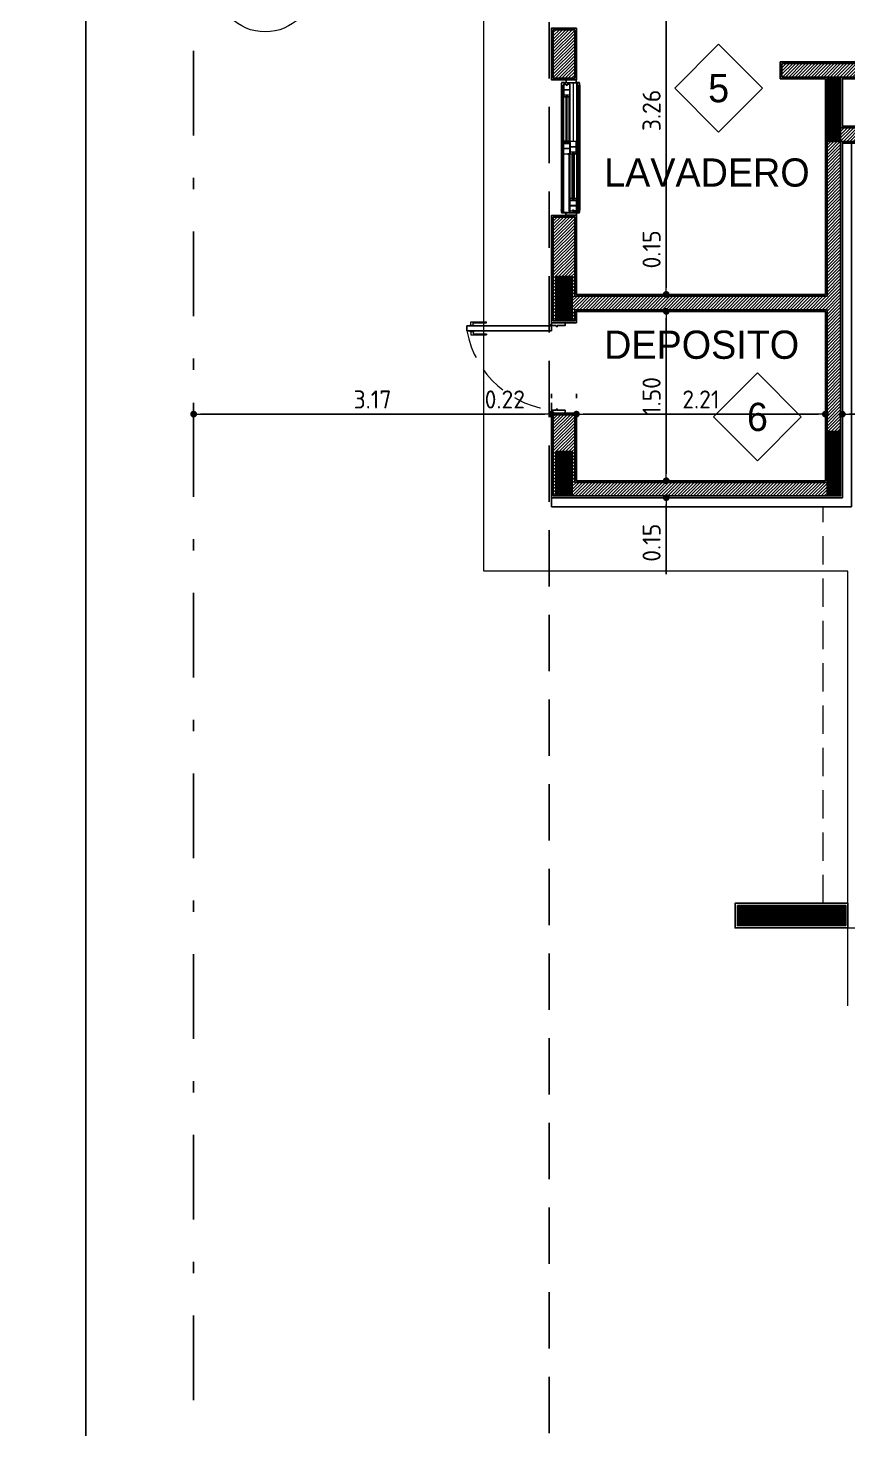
# Model space of a CAD drawing. Extents: x 233 to 569, y -241 to -74.
# Drawn here: x 233.48 to 240.74, y -190.64 to -178.23 of the extents above; entities that cross this region are included whole.
import ezdxf
from ezdxf.enums import TextEntityAlignment as Align

# ---------------------------------------------------------------- set-up
doc = ezdxf.new("R2010")
doc.units = 0
doc.header["$MEASUREMENT"] = 0
for name, pattern in [('CENTER', [2, 1.25, -0.25, 0.25, -0.25]), ('DASHDOT', [1, 0.5, -0.25, 0, -0.25]), ('DOT2', [0.125, 0, -0.125]), ('TRAZOS', [0.75, 0.5, -0.25])]:
    doc.linetypes.add(name, pattern=pattern)
doc.layers.get('0').update_dxf_attribs({"linetype": 'CONTINUOUS', "lineweight": 50})
doc.layers.get('DEFPOINTS').update_dxf_attribs({"linetype": 'CONTINUOUS'})
for name, color, linetype, lineweight in [('00 EJES DE REPLANTEO MODEL 1 Y 2', 1, 'CENTER', 20), ('2D PA ESTRUCTURA COLUMNAS BORDES', 95, 'CONTINUOUS', 9), ('2D PB ABERTURAS VISTA', 1, 'CONTINUOUS', 9), ('2D PB SOLADO PERIMETRAL EXTERIOR', 8, 'CONTINUOUS', 9), ('AUXILIAR', 8, 'CONTINUOUS', 9), ('COTAS', 1, 'CONTINUOUS', 9), ('GRAFISMOS', 8, 'CONTINUOUS', 13), ('TEXTOGREEN', 3, 'CONTINUOUS', 40)]:
    doc.layers.add(name, color=color, linetype=linetype, lineweight=lineweight)
for name, color, linetype in [('2D PB ABERTURAS CORTE', 1, 'CONTINUOUS'), ('2D PB MUROS MAMP. HATCH', 10, 'CONTINUOUS'), ('2D PB MUROS MAMPOSTERIAS', 1, 'CONTINUOUS'), ('2D PB MUROS REVOQUES', 7, 'CONTINUOUS'), ('2D PB REVESTIMIENTO MURETE PIEDRA', 5, 'CONTINUOUS'), ('2D PLATEA ESTRUCTURA COLUMNAS BORDES', 7, 'CONTINUOUS'), ('2D PLATEA ESTRUCTURA COLUMNAS HATCH', 92, 'CONTINUOUS'), ('2D TERRENO RETIROS', 205, 'CONTINUOUS'), ('2D TERRENOS', 2, 'CONTINUOUS')]:
    doc.layers.add(name, color=color, linetype=linetype)
doc.styles.add('ARIAL', font='')
doc.styles.get("Standard").update_dxf_attribs({"font": 'bahnschrift.ttf'})
doc.styles.add('SWISSLTCNBT', font='bahnschrift.ttf')
doc.styles.get('ARIAL').set_extended_font_data('DIN')
doc.dimstyles.new('PLANTA', dxfattribs={"dimscale": 0, "dimtxt": 0.16, "dimasz": 0.06, "dimexe": 0.18, "dimexo": 0, "dimgap": 0.05, "dimtad": 1, "dimzin": 0, "dimdsep": 46, "dimtxsty": 'ARIAL', "dimblk1": 'DOT', "dimblk2": 'DOT', "dimsah": 1, "dimcen": 0.09, "dimclrd": 1, "dimclre": 1, "dimclrt": 3, "dimadec": 0, "dimazin": 0, "dimtfac": 1, "dimtofl": 0, "dimtmove": 0, "dimatfit": 3, "dimldrblk": 'DOT', "dimfxl": 0.18, "dimtolj": 1, "dimtzin": 0, "dimarcsym": 0})
doc.dimstyles.new('TERRENO100', dxfattribs={"dimscale": 0, "dimtxt": 0.4, "dimasz": 0.1, "dimexe": 0.18, "dimexo": 0, "dimgap": 0.05, "dimtad": 1, "dimzin": 0, "dimdsep": 46, "dimtxsty": 'ARIAL', "dimblk1": 'DOT', "dimblk2": 'DOT', "dimsah": 1, "dimcen": 0.09, "dimclrd": 1, "dimclre": 1, "dimclrt": 7, "dimadec": 0, "dimazin": 0, "dimtfac": 1, "dimtofl": 0, "dimtmove": 0, "dimatfit": 3, "dimldrblk": 'DOT', "dimfxl": 1, "dimtolj": 1, "dimtzin": 0, "dimarcsym": 0})
pattern_1 = [(45, (-132.286063, -53.149484), (-0.0141421356, 0.0141421356), [])]
pattern_2 = [(90, (234.9429016, -54.853924), (-0.00635, 2e-18), []), (180, (234.9429016, -54.853924), (-2e-18, -0.00635), [])]

# ---------------------------------------------------------------- blocks, each defined once
blk = doc.blocks.new('_DOT')
at = {"color": 0, "linetype": 'ByBlock'}
blk.add_line((-0.5, 0), (-1, 0), dxfattribs=at)
at = {"color": 0, "linetype": 'ByBlock', "const_width": 0.5}
blk.add_lwpolyline([(-0.25, 0, 1), (0.25, 0, 1)], format="xyb", close=True, dxfattribs=at)
blk = doc.blocks.new('*D208')
at = {"layer": 'COTAS', "color": 1, "linetype": 'DOT2', "lineweight": -2, "transparency": 16777216}
for p, q in [((239.13, -177.334), (239.31, -177.334)), ((239.13, -180.594), (239.31, -180.594))]:
    blk.add_line(p, q, dxfattribs=at)
at = {"layer": 'COTAS', "color": 1, "lineweight": -2, "transparency": 16777216}
blk.add_line((239.13, -177.394), (239.13, -180.534), dxfattribs=at)
at = {"layer": 'DEFPOINTS', "color": 0, "transparency": 16777216}
for p in [(239.13, -177.334), (239.13, -180.594), (239.13, -180.594)]:
    blk.add_point(p, dxfattribs=at)
at = {"layer": 'COTAS', "color": 1, "lineweight": -2, "transparency": 16777216, "xscale": 0.06, "yscale": 0.06, "zscale": 0.06}
for p, rotation in [((239.13, -177.334), 90), ((239.13, -180.594), 270)]:
    blk.add_blockref('_DOT', p, dxfattribs=dict(at, rotation=rotation))
at = {"layer": 'COTAS', "color": 3, "transparency": 16777216, "insert": (239, -178.964), "char_height": 0.16, "attachment_point": 5, "rotation": 90, "style": 'ARIAL'}
blk.add_mtext('\\A1;3.26', dxfattribs=at)
blk = doc.blocks.new('*D210')
at = {"layer": 'COTAS', "color": 1, "linetype": 'DOT2', "lineweight": -2, "transparency": 16777216}
for p, q in [((239.13, -180.744), (239.31, -180.744)), ((239.13, -182.244), (239.31, -182.244))]:
    blk.add_line(p, q, dxfattribs=at)
at = {"layer": 'COTAS', "color": 1, "lineweight": -2, "transparency": 16777216}
blk.add_line((239.13, -180.804), (239.13, -182.184), dxfattribs=at)
at = {"layer": 'DEFPOINTS', "color": 0, "transparency": 16777216}
for p in [(239.13, -180.744), (239.13, -182.244), (239.13, -182.244)]:
    blk.add_point(p, dxfattribs=at)
at = {"layer": 'COTAS', "color": 1, "lineweight": -2, "transparency": 16777216, "xscale": 0.06, "yscale": 0.06, "zscale": 0.06}
for p, rotation in [((239.13, -180.744), 90), ((239.13, -182.244), 270)]:
    blk.add_blockref('_DOT', p, dxfattribs=dict(at, rotation=rotation))
at = {"layer": 'COTAS', "color": 3, "transparency": 16777216, "insert": (239, -181.494), "char_height": 0.16, "attachment_point": 5, "rotation": 90, "style": 'ARIAL'}
blk.add_mtext('\\A1;1.50', dxfattribs=at)
blk = doc.blocks.new('*D211')
at = {"layer": 'COTAS', "color": 1, "lineweight": -2, "transparency": 16777216}
for p, q in [((239.13, -180.534), (239.13, -179.917)), ((239.13, -180.804), (239.13, -180.864))]:
    blk.add_line(p, q, dxfattribs=at)
at = {"layer": 'COTAS', "color": 1, "linetype": 'DOT2', "lineweight": -2, "transparency": 16777216}
for p, q in [((238.998, -180.594), (239.31, -180.594)), ((238.998, -180.744), (239.31, -180.744))]:
    blk.add_line(p, q, dxfattribs=at)
at = {"layer": 'DEFPOINTS', "color": 0, "transparency": 16777216}
for p in [(238.998, -180.594), (239.13, -180.594), (238.998, -180.744)]:
    blk.add_point(p, dxfattribs=at)
at = {"layer": 'COTAS', "color": 1, "lineweight": -2, "transparency": 16777216, "xscale": 0.06, "yscale": 0.06, "zscale": 0.06}
for p, rotation in [((239.13, -180.594), 270), ((239.13, -180.744), 90)]:
    blk.add_blockref('_DOT', p, dxfattribs=dict(at, rotation=rotation))
at = {"layer": 'COTAS', "color": 3, "transparency": 16777216, "insert": (239, -180.195), "char_height": 0.16, "attachment_point": 5, "rotation": 90, "style": 'ARIAL'}
blk.add_mtext('\\A1;0.15', dxfattribs=at)
blk = doc.blocks.new('*D212')
at = {"layer": 'COTAS', "color": 1, "lineweight": -2, "transparency": 16777216}
for p, q in [((239.13, -182.184), (239.13, -182.124)), ((239.13, -182.454), (239.13, -183.071))]:
    blk.add_line(p, q, dxfattribs=at)
at = {"layer": 'COTAS', "color": 1, "linetype": 'DOT2', "lineweight": -2, "transparency": 16777216}
for p, q in [((239.071, -182.244), (239.31, -182.244)), ((239.071, -182.394), (239.31, -182.394))]:
    blk.add_line(p, q, dxfattribs=at)
at = {"layer": 'DEFPOINTS', "color": 0, "transparency": 16777216}
for p in [(239.071, -182.244), (239.071, -182.394), (239.13, -182.394)]:
    blk.add_point(p, dxfattribs=at)
at = {"layer": 'COTAS', "color": 1, "lineweight": -2, "transparency": 16777216, "xscale": 0.06, "yscale": 0.06, "zscale": 0.06}
for p, rotation in [((239.13, -182.244), 270), ((239.13, -182.394), 90)]:
    blk.add_blockref('_DOT', p, dxfattribs=dict(at, rotation=rotation))
at = {"layer": 'COTAS', "color": 3, "transparency": 16777216, "insert": (239, -182.793), "char_height": 0.16, "attachment_point": 5, "rotation": 90, "style": 'ARIAL'}
blk.add_mtext('\\A1;0.15', dxfattribs=at)
blk = doc.blocks.new('*D222')
at = {"layer": 'COTAS', "color": 1, "linetype": 'DOT2', "lineweight": -2, "transparency": 16777216}
for p, q in [((238.334, -181.644), (238.334, -181.834)), ((240.54, -181.644), (240.54, -181.834))]:
    blk.add_line(p, q, dxfattribs=at)
at = {"layer": 'COTAS', "color": 1, "lineweight": -2, "transparency": 16777216}
blk.add_line((238.394, -181.654), (240.48, -181.654), dxfattribs=at)
at = {"layer": 'DEFPOINTS', "color": 0, "transparency": 16777216}
for p in [(238.334, -181.644), (240.54, -181.644), (240.54, -181.654)]:
    blk.add_point(p, dxfattribs=at)
at = {"layer": 'COTAS', "color": 1, "lineweight": -2, "transparency": 16777216, "xscale": 0.06, "yscale": 0.06, "zscale": 0.06, "rotation": 180}
blk.add_blockref('_DOT', (238.334, -181.654), dxfattribs=at)
at = {"layer": 'COTAS', "color": 1, "lineweight": -2, "transparency": 16777216, "xscale": 0.06, "yscale": 0.06, "zscale": 0.06}
blk.add_blockref('_DOT', (240.54, -181.654), dxfattribs=at)
at = {"layer": 'COTAS', "color": 3, "transparency": 16777216, "insert": (239.437, -181.524), "char_height": 0.16, "attachment_point": 5, "style": 'ARIAL'}
blk.add_mtext('\\A1;2.21', dxfattribs=at)
blk = doc.blocks.new('*D223')
at = {"layer": 'COTAS', "color": 1, "linetype": 'DOT2', "lineweight": -2, "transparency": 16777216}
for p, q in [((240.54, -181.494), (240.54, -181.834)), ((240.69, -181.494), (240.69, -181.834))]:
    blk.add_line(p, q, dxfattribs=at)
at = {"layer": 'COTAS', "color": 1, "lineweight": -2, "transparency": 16777216}
for p, q in [((240.48, -181.654), (240.42, -181.654)), ((240.75, -181.654), (241.367, -181.654))]:
    blk.add_line(p, q, dxfattribs=at)
at = {"layer": 'DEFPOINTS', "color": 0, "transparency": 16777216}
for p in [(240.54, -181.494), (240.69, -181.494), (240.69, -181.654)]:
    blk.add_point(p, dxfattribs=at)
at = {"layer": 'COTAS', "color": 1, "lineweight": -2, "transparency": 16777216, "xscale": 0.06, "yscale": 0.06, "zscale": 0.06}
blk.add_blockref('_DOT', (240.54, -181.654), dxfattribs=at)
at = {"layer": 'COTAS', "color": 1, "lineweight": -2, "transparency": 16777216, "xscale": 0.06, "yscale": 0.06, "zscale": 0.06, "rotation": 180}
blk.add_blockref('_DOT', (240.69, -181.654), dxfattribs=at)
at = {"layer": 'COTAS', "color": 3, "transparency": 16777216, "insert": (241.089, -181.524), "char_height": 0.16, "attachment_point": 5, "style": 'ARIAL'}
blk.add_mtext('\\A1;0.15', dxfattribs=at)
blk = doc.blocks.new('*D224')
at = {"layer": 'COTAS', "color": 1, "linetype": 'DOT2', "lineweight": -2, "transparency": 16777216}
for p, q in [((238.114, -181.739), (238.114, -181.474)), ((238.334, -181.739), (238.334, -181.474))]:
    blk.add_line(p, q, dxfattribs=at)
at = {"layer": 'COTAS', "color": 1, "lineweight": -2, "transparency": 16777216}
for p, q in [((238.054, -181.654), (237.406, -181.654)), ((238.394, -181.654), (238.454, -181.654))]:
    blk.add_line(p, q, dxfattribs=at)
at = {"layer": 'DEFPOINTS', "color": 0, "transparency": 16777216}
for p in [(238.114, -181.654), (238.114, -181.739), (238.334, -181.739)]:
    blk.add_point(p, dxfattribs=at)
at = {"layer": 'COTAS', "color": 1, "lineweight": -2, "transparency": 16777216, "xscale": 0.06, "yscale": 0.06, "zscale": 0.06}
blk.add_blockref('_DOT', (238.114, -181.654), dxfattribs=at)
at = {"layer": 'COTAS', "color": 1, "lineweight": -2, "transparency": 16777216, "xscale": 0.06, "yscale": 0.06, "zscale": 0.06, "rotation": 180}
blk.add_blockref('_DOT', (238.334, -181.654), dxfattribs=at)
at = {"layer": 'COTAS', "color": 3, "transparency": 16777216, "insert": (237.7, -181.524), "char_height": 0.16, "attachment_point": 5, "style": 'ARIAL'}
blk.add_mtext('\\A1;0.22', dxfattribs=at)
blk = doc.blocks.new('*D302')
at = {"layer": 'COTAS', "color": 1, "linetype": 'DOT2', "lineweight": -2, "transparency": 16777216}
for p, q in [((234.943, -181.654), (234.943, -181.474)), ((238.114, -181.654), (238.114, -181.474))]:
    blk.add_line(p, q, dxfattribs=at)
at = {"layer": 'COTAS', "color": 1, "lineweight": -2, "transparency": 16777216}
blk.add_line((238.054, -181.654), (235.003, -181.654), dxfattribs=at)
at = {"layer": 'DEFPOINTS', "color": 0, "transparency": 16777216}
for p in [(234.943, -181.654), (234.943, -181.654), (238.114, -181.654)]:
    blk.add_point(p, dxfattribs=at)
at = {"layer": 'COTAS', "color": 1, "lineweight": -2, "transparency": 16777216, "xscale": 0.06, "yscale": 0.06, "zscale": 0.06, "rotation": 180}
blk.add_blockref('_DOT', (234.943, -181.654), dxfattribs=at)
at = {"layer": 'COTAS', "color": 1, "lineweight": -2, "transparency": 16777216, "xscale": 0.06, "yscale": 0.06, "zscale": 0.06}
blk.add_blockref('_DOT', (238.114, -181.654), dxfattribs=at)
at = {"layer": 'COTAS', "color": 3, "transparency": 16777216, "insert": (236.528, -181.524), "char_height": 0.16, "attachment_point": 5, "style": 'ARIAL'}
blk.add_mtext('\\A1;3.17', dxfattribs=at)
blk = doc.blocks.new('*D386')
at = {"layer": 'COTAS', "color": 1, "lineweight": -2, "transparency": 16777216}
for p, q in [((234.943, -147.747), (233.808, -147.747)), ((233.988, -147.847), (233.988, -196.687)), ((234.943, -196.787), (233.808, -196.787))]:
    blk.add_line(p, q, dxfattribs=at)
at = {"layer": 'DEFPOINTS', "color": 0, "transparency": 16777216}
for p in [(234.943, -147.747), (233.988, -196.787), (234.943, -196.787)]:
    blk.add_point(p, dxfattribs=at)
at = {"layer": 'COTAS', "color": 1, "lineweight": -2, "transparency": 16777216, "xscale": 0.1, "yscale": 0.1, "zscale": 0.1}
for p, rotation in [((233.988, -147.747), 90), ((233.988, -196.787), 270)]:
    blk.add_blockref('_DOT', p, dxfattribs=dict(at, rotation=rotation))
at = {"layer": 'COTAS', "color": 7, "transparency": 16777216, "insert": (233.738, -172.267), "char_height": 0.4, "attachment_point": 5, "rotation": 90, "style": 'ARIAL'}
blk.add_mtext('\\A1;75.14', dxfattribs=at)

msp = doc.modelspace()

# ---------------------------------------------------------------- hatches: boundary and pattern name
at = {"layer": '2D PB MUROS MAMP. HATCH'}
h = msp.add_hatch(dxfattribs=at)
h.set_pattern_fill('_USER', color=256, scale=0.02, angle=45, pattern_type=0)
h.set_pattern_definition(pattern_1)
h.paths.add_polyline_path([(238.3189, -178.249), (238.1289, -178.249), (238.1289, -178.679), (238.3189, -178.679)])
h = msp.add_hatch(dxfattribs=at)
h.set_pattern_fill('_USER', color=256, scale=0.02, angle=45, pattern_type=0)
h.set_pattern_definition([(45, (-154.238334, 78.6603), (-0.0141421356, 0.0141421356), [])])
h.paths.add_polyline_path([(242.8185, -178.3529), (242.9385, -178.3529), (242.9385, -178.199), (242.8185, -178.199)])
h.paths.add_polyline_path([(242.8185, -178.6689), (242.8185, -179.0488), (242.9385, -179.0488), (242.9385, -178.3529), (242.8185, -178.3529), (242.8185, -178.5489), (240.155, -178.549), (240.155, -178.6689)])
h = msp.add_hatch(dxfattribs=at)
h.set_pattern_fill('_USER', color=256, scale=0.02, angle=45, pattern_type=0)
h.set_pattern_definition(pattern_1)
h.paths.add_polyline_path([(241.0185, -179.1189), (240.675, -179.1189), (240.675, -179.2389), (241.0185, -179.2389)])
h = msp.add_hatch(dxfattribs=at)
h.set_pattern_fill('_USER', color=256, scale=0.02, angle=45, pattern_type=0)
h.set_pattern_definition(pattern_1)
h.paths.add_polyline_path([(240.675, -179.2389), (240.555, -179.2389), (240.555, -180.609), (238.3189, -180.609), (238.3189, -179.909), (238.1289, -179.909), (238.1289, -180.829), (238.1526, -180.829), (238.1526, -180.4346), (238.2976, -180.4346), (238.2976, -180.829), (238.3189, -180.829), (238.3189, -180.729), (240.555, -180.729), (240.555, -181.809), (240.675, -181.809)])
h = msp.add_hatch(dxfattribs=at)
h.set_pattern_fill('_USER', color=256, scale=0.02, angle=45, pattern_type=0)
h.set_pattern_definition(pattern_1)
h.paths.add_polyline_path([(240.1552, -182.259), (238.3189, -182.259), (238.3189, -181.659), (238.129, -181.659), (238.129, -182.379), (238.1526, -182.379), (238.1526, -181.9846), (238.2976, -181.9846), (238.2976, -182.379), (240.1552, -182.379)])
h.paths.add_polyline_path([(240.555, -182.259), (240.1552, -182.259), (240.1552, -182.379), (240.555, -182.379)])
at = {"layer": '2D PLATEA ESTRUCTURA COLUMNAS HATCH'}
h = msp.add_hatch(dxfattribs=at)
h.set_pattern_fill('NET', color=256, scale=0.002, angle=90)
h.set_pattern_definition([(90, (234.9429016, -51.7138406), (-0.00635, 2e-18), []), (180, (234.9429016, -51.7138406), (-2e-18, -0.00635), [])])
h.paths.add_polyline_path([(240.675, -178.6689), (240.555, -178.6689), (240.555, -179.2389), (240.675, -179.2389)])
h = msp.add_hatch(dxfattribs=at)
h.set_pattern_fill('NET', color=256, scale=0.002, angle=90)
h.set_pattern_definition(pattern_2)
h.paths.add_polyline_path([(238.2976, -180.4346), (238.1526, -180.4346), (238.1526, -180.829), (238.2976, -180.829)])
h = msp.add_hatch(dxfattribs=at)
h.set_pattern_fill('NET', color=256, scale=0.002, angle=90)
h.set_pattern_definition(pattern_2)
h.paths.add_polyline_path([(240.675, -181.809), (240.555, -181.809), (240.555, -182.379), (240.675, -182.379)])
h = msp.add_hatch(dxfattribs=at)
h.set_pattern_fill('NET', color=256, scale=0.002, angle=90)
h.set_pattern_definition(pattern_2)
h.paths.add_polyline_path([(238.2976, -181.9846), (238.1526, -181.9846), (238.1526, -182.379), (238.2976, -182.379)])
h = msp.add_hatch(dxfattribs=at)
h.set_pattern_fill('NET', color=256, scale=0.002, angle=90)
h.set_pattern_definition(pattern_2)
h.paths.add_polyline_path([(240.7201, -186.0056), (239.7601, -186.0056), (239.7601, -186.1845), (240.7201, -186.1845)])

# ---------------------------------------------------------------- linework, layer by layer
msp.add_line((240.54, -179.994), (240.54, -179.994))
at = {"layer": '00 EJES DE REPLANTEO MODEL 1 Y 2', "linetype": 'Continuous'}
msp.add_circle((235.5772, -177.834, -0.5495), 0.4342, dxfattribs=at)
at = {"layer": '2D PA ESTRUCTURA COLUMNAS BORDES'}
msp.add_lwpolyline([(238.2976, -182.379), (238.1526, -182.379), (238.1526, -181.9846), (238.2976, -181.9846)], close=True, dxfattribs=at)
at = {"layer": '2D PB ABERTURAS CORTE'}
for p, q in [((237.3639, -180.8714), (237.3639, -180.9164)), ((237.3639, -180.8714), (238.1139, -180.8714)), ((238.1139, -180.9164), (237.3639, -180.9164)), ((238.1139, -180.8714), (238.1139, -180.9164))]:
    msp.add_line(p, q, dxfattribs=at)
for points in [[(238.1539, -180.879), (238.1539, -180.869), (238.1139, -180.869), (238.1139, -180.844), (238.2339, -180.844), (238.2339, -180.869), (238.1639, -180.869), (238.1639, -180.879)], [(238.1539, -181.609), (238.1539, -181.619), (238.1139, -181.619), (238.1139, -181.644), (238.2339, -181.644), (238.2339, -181.619), (238.1639, -181.619), (238.1639, -181.609)]]:
    msp.add_lwpolyline(points, close=True, dxfattribs=at)
msp.add_circle((238.1053, -180.8678), 0.006, dxfattribs=at)
at = {"layer": '2D PB ABERTURAS VISTA', "color": 251}
for p, q in [((238.1995, -178.742), (238.1995, -179.846)), ((238.2, -178.7421), (238.2204, -178.7421)), ((238.2102, -178.7421), (238.2102, -179.8694)), ((238.2202, -178.7421), (238.2202, -179.8694)), ((238.3057, -178.7186), (238.3057, -179.2377)), ((238.3339, -178.7186), (238.3339, -179.8694)), ((238.3437, -178.7186), (238.3437, -179.8694)), ((238.3646, -178.7421), (238.3441, -178.7421)), ((238.3539, -178.7421), (238.3539, -179.8694)), ((238.365, -178.742), (238.365, -179.846)), ((238.267, -178.8445), (238.267, -179.2377)), ((238.277, -178.8445), (238.277, -179.8694)), ((238.267, -179.3503), (238.267, -179.8694))]:
    msp.add_line(p, q, dxfattribs=at)
at = {"layer": '2D PB ABERTURAS VISTA', "color": 1}
for p, q in [((238.2522, -178.7186), (238.2044, -178.7186)), ((238.2049, -178.7165), (238.2404, -178.7165)), ((238.2297, -178.7165), (238.2049, -178.7165)), ((238.2414, -178.694), (238.2414, -178.7155)), ((238.3339, -178.694), (238.2414, -178.694)), ((238.2414, -178.715), (238.2414, -178.7155)), ((238.2432, -178.7324), (238.2432, -178.7402)), ((238.2435, -178.696), (238.2435, -178.716)), ((238.3318, -178.696), (238.2435, -178.696)), ((238.2442, -178.7319), (238.2437, -178.7319)), ((238.244, -178.7165), (238.3313, -178.7165)), ((238.244, -178.7412), (238.2491, -178.7421)), ((238.2447, -178.7398), (238.2447, -178.7324)), ((238.2491, -178.7406), (238.2447, -178.7398)), ((238.2532, -178.7398), (238.2491, -178.7406)), ((238.2491, -178.7421), (238.2542, -178.7412)), ((238.2532, -178.7196), (238.2532, -178.7398)), ((238.2551, -178.7402), (238.2551, -178.7196)), ((238.2561, -178.7186), (238.319, -178.7186)), ((238.2561, -178.7186), (238.3602, -178.7186)), ((238.3219, -178.7186), (238.3602, -178.7186)), ((238.3259, -178.7165), (238.3313, -178.7165)), ((238.3318, -178.716), (238.3318, -178.696)), ((238.3339, -178.7155), (238.3339, -178.694)), ((238.3339, -178.715), (238.3339, -178.7155)), ((238.3597, -178.7165), (238.3349, -178.7165)), ((238.3349, -178.7165), (238.3597, -178.7165)), ((238.3349, -178.7165), (238.3521, -178.7165)), ((238.2561, -179.8694), (238.2044, -179.8694)), ((238.2297, -179.8715), (238.2049, -179.8715)), ((238.2049, -179.8715), (238.2404, -179.8715)), ((238.2414, -179.873), (238.2414, -179.8725)), ((238.2414, -179.894), (238.2414, -179.8725)), ((238.3339, -179.894), (238.2414, -179.894)), ((238.2435, -179.8919), (238.2435, -179.872)), ((238.3318, -179.8919), (238.2435, -179.8919)), ((238.244, -179.8715), (238.3313, -179.8715)), ((238.2561, -179.8694), (238.319, -179.8694)), ((238.2561, -179.8694), (238.319, -179.8694)), ((238.2998, -179.8556), (238.2998, -179.8478)), ((238.3008, -179.8561), (238.3003, -179.8561)), ((238.3006, -179.8468), (238.3057, -179.8459)), ((238.3057, -179.8474), (238.3013, -179.8482)), ((238.3013, -179.8482), (238.3013, -179.8556)), ((238.3057, -179.8459), (238.3108, -179.8468)), ((238.3098, -179.8481), (238.3057, -179.8474)), ((238.3098, -179.8684), (238.3098, -179.8481)), ((238.3117, -179.8478), (238.3117, -179.8694)), ((238.3219, -179.8694), (238.3602, -179.8694)), ((238.3259, -179.8715), (238.3313, -179.8715)), ((238.3318, -179.872), (238.3318, -179.8919)), ((238.3339, -179.873), (238.3339, -179.8725)), ((238.3339, -179.8725), (238.3339, -179.894)), ((238.3597, -179.8715), (238.3349, -179.8715)), ((238.3349, -179.8715), (238.3597, -179.8715)), ((238.3349, -179.8715), (238.3521, -179.8715))]:
    msp.add_line(p, q, dxfattribs=at)
at = {"layer": '2D PB ABERTURAS VISTA'}
for p, q in [((238.2204, -178.8445), (238.2204, -178.7319)), ((238.2408, -178.7319), (238.2204, -178.7319)), ((238.222, -178.7334), (238.2408, -178.7334)), ((238.222, -178.7334), (238.222, -178.7793)), ((238.222, -178.7829), (238.222, -178.8251)), ((238.223, -178.7803), (238.2747, -178.7803)), ((238.2747, -178.7819), (238.223, -178.7819)), ((238.2408, -178.7319), (238.2408, -178.7334)), ((238.2569, -178.7319), (238.2569, -178.7334)), ((238.2569, -178.7319), (238.2773, -178.7319)), ((238.2757, -178.7334), (238.2569, -178.7334)), ((238.2757, -178.7793), (238.2757, -178.7334)), ((238.2757, -178.8251), (238.2757, -178.7829)), ((238.2773, -178.7319), (238.2773, -178.8445)), ((238.239, -178.8445), (238.2204, -178.8445)), ((238.222, -178.8287), (238.222, -178.842)), ((238.223, -178.8261), (238.2747, -178.8261)), ((238.2747, -178.8276), (238.223, -178.8276)), ((238.223, -178.843), (238.239, -178.843)), ((238.239, -178.8366), (238.239, -178.8445)), ((238.239, -178.8366), (238.2593, -178.8366)), ((238.239, -178.8445), (238.239, -179.2456)), ((238.2491, -178.8366), (238.2491, -179.2456)), ((238.2593, -178.8366), (238.2593, -178.8445)), ((238.2593, -178.843), (238.2747, -178.843)), ((238.2773, -178.8445), (238.2593, -178.8445)), ((238.2757, -178.842), (238.2757, -178.8287)), ((238.239, -179.2377), (238.2204, -179.2377)), ((238.2204, -179.2377), (238.2204, -179.3503)), ((238.222, -179.2535), (238.222, -179.2402)), ((238.222, -179.2993), (238.222, -179.2571)), ((238.222, -179.3488), (238.222, -179.3029)), ((238.223, -179.2392), (238.239, -179.2392)), ((238.2747, -179.2546), (238.223, -179.2546)), ((238.223, -179.2561), (238.2747, -179.2561)), ((238.2747, -179.3003), (238.223, -179.3003)), ((238.223, -179.3019), (238.2747, -179.3019)), ((238.239, -179.2456), (238.239, -179.2377)), ((238.239, -179.2456), (238.2593, -179.2456)), ((238.2773, -179.2377), (238.2593, -179.2377)), ((238.2593, -179.2456), (238.2593, -179.2377)), ((238.2593, -179.2392), (238.2747, -179.2392)), ((238.2757, -179.2402), (238.2757, -179.2535)), ((238.2757, -179.2571), (238.2757, -179.2993)), ((238.2757, -179.3029), (238.2757, -179.3488)), ((238.277, -179.2377), (238.3339, -179.2377)), ((238.277, -179.3503), (238.277, -179.2377)), ((238.2773, -179.3503), (238.2773, -179.2377)), ((238.2786, -179.2392), (238.2786, -179.2851)), ((238.3323, -179.2392), (238.2786, -179.2392)), ((238.2786, -179.2887), (238.2786, -179.3309)), ((238.2796, -179.2861), (238.3313, -179.2861)), ((238.3313, -179.2876), (238.2796, -179.2876)), ((238.2956, -179.2392), (238.2956, -179.2377)), ((238.3159, -179.2392), (238.3159, -179.2377)), ((238.3323, -179.2851), (238.3323, -179.2392)), ((238.3323, -179.3309), (238.3323, -179.2887)), ((238.3339, -179.2377), (238.3339, -179.3503)), ((238.2569, -179.3503), (238.2204, -179.3503)), ((238.222, -179.3488), (238.2569, -179.3488)), ((238.2757, -179.3488), (238.2569, -179.3488)), ((238.2569, -179.3503), (238.2773, -179.3503)), ((238.2956, -179.3503), (238.277, -179.3503)), ((238.2786, -179.3344), (238.2786, -179.3478)), ((238.2796, -179.3319), (238.3313, -179.3319)), ((238.3313, -179.3334), (238.2796, -179.3334)), ((238.2796, -179.3488), (238.2956, -179.3488)), ((238.2956, -179.3424), (238.3159, -179.3424)), ((238.2956, -179.3424), (238.2956, -179.3503)), ((238.2956, -179.7514), (238.2956, -179.3503)), ((238.3057, -179.7514), (238.3057, -179.3424)), ((238.3159, -179.3424), (238.3159, -179.3503)), ((238.3159, -179.3488), (238.3313, -179.3488)), ((238.3339, -179.3503), (238.3159, -179.3503)), ((238.3159, -179.7514), (238.3159, -179.3503)), ((238.3323, -179.3478), (238.3323, -179.3344)), ((238.277, -179.7435), (238.277, -179.8561)), ((238.2956, -179.7435), (238.277, -179.7435)), ((238.2786, -179.7593), (238.2786, -179.746)), ((238.2786, -179.8051), (238.2786, -179.7629)), ((238.2796, -179.745), (238.2956, -179.745)), ((238.3313, -179.7603), (238.2796, -179.7603)), ((238.2796, -179.7619), (238.3313, -179.7619)), ((238.2956, -179.7514), (238.2956, -179.7435)), ((238.2956, -179.7514), (238.3159, -179.7514)), ((238.3159, -179.7514), (238.3159, -179.7435)), ((238.3339, -179.7435), (238.3159, -179.7435)), ((238.3159, -179.745), (238.3313, -179.745)), ((238.3323, -179.746), (238.3323, -179.7593)), ((238.3323, -179.7629), (238.3323, -179.8051)), ((238.3339, -179.8561), (238.3339, -179.7435)), ((238.2974, -179.8561), (238.277, -179.8561)), ((238.2786, -179.8546), (238.2786, -179.8087)), ((238.2786, -179.8546), (238.2974, -179.8546)), ((238.3313, -179.8061), (238.2796, -179.8061)), ((238.2796, -179.8077), (238.3313, -179.8077)), ((238.2974, -179.8561), (238.2974, -179.8546)), ((238.3135, -179.8561), (238.3135, -179.8546)), ((238.3323, -179.8546), (238.3135, -179.8546)), ((238.3135, -179.8561), (238.3339, -179.8561)), ((238.3323, -179.8087), (238.3323, -179.8546)), ((237.3889, -180.8664), (237.3889, -180.8714)), ((237.3889, -180.8664), (237.4289, -180.8664)), ((237.3889, -180.9164), (237.3889, -180.9214)), ((237.3989, -180.8364), (237.5389, -180.8364)), ((237.3989, -180.8664), (237.3989, -180.8364)), ((237.4189, -180.8664), (237.4189, -180.8464)), ((237.4189, -180.8464), (237.5389, -180.8464)), ((237.4289, -180.8664), (237.4289, -180.8714)), ((237.4289, -180.9164), (237.4289, -180.9214)), ((237.5389, -180.8464), (237.5389, -180.8364)), ((237.3889, -180.9214), (237.4289, -180.9214)), ((237.3989, -180.9214), (237.3989, -180.9514)), ((237.3989, -180.9514), (237.5389, -180.9514)), ((237.4189, -180.9214), (237.4189, -180.9414)), ((237.4189, -180.9414), (237.5389, -180.9414)), ((237.5389, -180.9414), (237.5389, -180.9514))]:
    msp.add_line(p, q, dxfattribs=at)
at = {"layer": '2D PB ABERTURAS VISTA', "color": 1}
for centre, radius, start, end in [((238.2757, -178.7401), 0.0768, 163.87238, 180.77429), ((238.2, -178.7411), 0.00102, 180.77429, 60.43845), ((238.2757, -178.7401), 0.0753, 163.98661, 180.10147), ((238.2049, -178.7196), 0.00307, 90, 163.87238), ((238.2044, -178.7196), 0.00102, 90, 163.98661), ((238.2404, -178.7155), 0.00102, 270, 0), ((238.2437, -178.7324), 0.000512, 90, 180), ((238.2442, -178.7402), 0.00102, 180, 260), ((238.244, -178.716), 0.000512, 180, 270), ((238.2442, -178.7324), 0.000512, 0, 90), ((238.2522, -178.7196), 0.00102, 0, 90), ((238.254, -178.7402), 0.00102, 280, 0), ((238.2561, -178.7196), 0.00102, 90, 180), ((238.3313, -178.716), 0.000512, 270, 0), ((238.3349, -178.7155), 0.00102, 180, 270), ((238.3597, -178.7196), 0.00307, 16.12762, 90), ((238.3602, -178.7196), 0.00102, 16.01339, 90), ((238.2888, -178.7401), 0.0753, 359.89853, 16.01339), ((238.2888, -178.7401), 0.0768, 359.22571, 16.12762), ((238.3646, -178.7411), 0.00102, 119.56155, 359.22571), ((238.2, -179.8469), 0.00102, 299.56155, 179.22571), ((238.2757, -179.8479), 0.0768, 179.22571, 196.12762), ((238.2757, -179.8479), 0.0753, 179.89853, 196.01339), ((238.2049, -179.8684), 0.00307, 196.12762, 270), ((238.2044, -179.8684), 0.00102, 196.01339, 270), ((238.2404, -179.8725), 0.00102, 0, 90), ((238.244, -179.872), 0.000512, 90, 180), ((238.3008, -179.8478), 0.00102, 100, 180), ((238.3003, -179.8556), 0.000512, 180, 270), ((238.3008, -179.8556), 0.000512, 270, 0), ((238.3106, -179.8478), 0.00102, 0, 80), ((238.319, -179.8684), 0.00102, 270, 0), ((238.3313, -179.872), 0.000512, 0, 90), ((238.3349, -179.8725), 0.00102, 90, 180), ((238.3597, -179.8684), 0.00307, 270, 343.87238), ((238.3602, -179.8684), 0.00102, 270, 343.98661), ((238.2888, -179.8479), 0.0753, 343.98661, 0.10147), ((238.2888, -179.8479), 0.0768, 343.87238, 0.77429), ((238.3646, -179.8469), 0.00102, 0.77429, 240.43845)]:
    msp.add_arc(centre, radius, start, end, dxfattribs=at)
at = {"layer": '2D PB ABERTURAS VISTA'}
for centre, start, end in [((238.223, -178.7793), 180, 270), ((238.223, -178.7829), 90, 180), ((238.2747, -178.7793), 270, 0), ((238.2747, -178.7829), 0, 90), ((238.223, -178.8251), 180, 270), ((238.223, -178.8287), 90, 180), ((238.223, -178.842), 180, 270), ((238.2747, -178.8251), 270, 0), ((238.2747, -178.8287), 0, 90), ((238.2747, -178.842), 270, 0), ((238.223, -179.2402), 90, 180), ((238.223, -179.2535), 180, 270), ((238.223, -179.2571), 90, 180), ((238.223, -179.2993), 180, 270), ((238.223, -179.3029), 90, 180), ((238.2747, -179.2402), 0, 90), ((238.2747, -179.2535), 270, 0), ((238.2747, -179.2571), 0, 90), ((238.2747, -179.2993), 270, 0), ((238.2747, -179.3029), 0, 90), ((238.2796, -179.2851), 180, 270), ((238.2796, -179.2887), 90, 180), ((238.3313, -179.2851), 270, 0), ((238.3313, -179.2887), 0, 90), ((238.2796, -179.3309), 180, 270), ((238.2796, -179.3344), 90, 180), ((238.2796, -179.3478), 180, 270), ((238.3313, -179.3309), 270, 0), ((238.3313, -179.3344), 0, 90), ((238.3313, -179.3478), 270, 0), ((238.2796, -179.746), 90, 180), ((238.2796, -179.7593), 180, 270), ((238.2796, -179.7629), 90, 180), ((238.3313, -179.746), 0, 90), ((238.3313, -179.7593), 270, 0), ((238.3313, -179.7629), 0, 90), ((238.2796, -179.8051), 180, 270), ((238.2796, -179.8087), 90, 180), ((238.3313, -179.8051), 270, 0), ((238.3313, -179.8087), 0, 90)]:
    msp.add_arc(centre, 0.00102, start, end, dxfattribs=at)
at = {"layer": '2D PB ABERTURAS VISTA', "linetype": 'TRAZOS', "ltscale": 0.5}
msp.add_arc((238.2107, -180.7597), 0.8612, 190.48598, 266.21652, dxfattribs=at)
at = {"layer": '2D PB MUROS MAMP. HATCH'}
msp.add_lwpolyline([(240.675, -179.1189), (241.0185, -179.1189), (241.0185, -179.2389), (240.675, -179.2389)], close=True, dxfattribs=at)
at = {"layer": '2D PB MUROS MAMPOSTERIAS'}
for points in [[(238.3189, -178.249), (238.1289, -178.249), (238.1289, -178.679), (238.3189, -178.679)], [(240.7401, -185.9856), (240.7401, -186.2045), (239.7401, -186.2045), (239.7401, -185.9856)]]:
    msp.add_lwpolyline(points, close=True, dxfattribs=at)
for points in [[(242.8185, -178.5489), (240.155, -178.5489), (240.155, -178.6689), (240.555, -178.6689), (240.555, -180.609), (238.3189, -180.609), (238.3189, -179.994), (238.3189, -179.909), (238.1289, -179.909), (238.1289, -180.829), (238.3189, -180.829), (238.3189, -180.729), (240.555, -180.729), (240.555, -182.259), (238.3189, -182.259), (238.3189, -181.659), (238.129, -181.659), (238.129, -182.379), (240.675, -182.379), (240.675, -179.2389), (241.0185, -179.2389)], [(241.0185, -179.1189), (240.675, -179.1189), (240.675, -178.6689), (242.8185, -178.6689)]]:
    msp.add_lwpolyline(points, dxfattribs=at)
at = {"layer": '2D PB MUROS REVOQUES'}
msp.add_lwpolyline([(238.3339, -178.234), (238.1139, -178.234), (238.1139, -178.694), (238.3339, -178.694)], close=True, dxfattribs=at)
for points in [[(242.8035, -178.5339), (240.14, -178.5339), (240.14, -178.6839), (240.54, -178.6839), (240.54, -180.594), (238.3339, -180.594), (238.3339, -179.994), (238.3339, -179.894), (238.1139, -179.894), (238.1139, -180.844), (238.3339, -180.844), (238.3339, -180.744), (240.54, -180.744), (240.54, -182.244), (238.3339, -182.244), (238.3339, -181.644), (238.114, -181.644), (238.114, -182.394), (240.69, -182.394), (240.69, -179.2539), (241.0335, -179.2539)], [(241.0335, -179.1039), (240.69, -179.1039), (240.69, -178.6839), (242.8035, -178.6839)]]:
    msp.add_lwpolyline(points, dxfattribs=at)
at = {"layer": '2D PB REVESTIMIENTO MURETE PIEDRA'}
msp.add_lwpolyline([(238.114, -182.394), (238.114, -182.474), (240.77, -182.474), (240.77, -179.2539), (240.69, -179.2539), (240.69, -182.394)], close=True, dxfattribs=at)
at = {"layer": '2D PB SOLADO PERIMETRAL EXTERIOR'}
msp.add_line((240.7401, -186.8949), (240.7401, -183.044), dxfattribs=at)
at = {"layer": '2D PLATEA ESTRUCTURA COLUMNAS BORDES'}
for points in [[(240.555, -178.6689), (240.675, -178.6689), (240.675, -179.2389), (240.555, -179.2389)], [(240.555, -178.6689), (240.675, -178.6689), (240.675, -179.2389), (240.555, -179.2389)], [(238.1526, -180.4346), (238.2976, -180.4346), (238.2976, -180.829), (238.1526, -180.829)], [(240.555, -181.809), (240.675, -181.809), (240.675, -182.379), (240.555, -182.379)], [(238.1526, -181.9846), (238.2976, -181.9846), (238.2976, -182.379), (238.1526, -182.379)], [(239.7601, -186.0056), (240.7201, -186.0056), (240.7201, -186.1845), (239.7601, -186.1845)]]:
    msp.add_lwpolyline(points, close=True, dxfattribs=at)
at = {"layer": '2D TERRENO RETIROS', "color": 252, "linetype": 'TRAZOS', "true_color": 0x939598}
for points in [[(259.7085, -167.3414), (259.7085, -169.5807), (260.4705, -195.5173), (238.0926, -192.1814), (238.0926, -153.0908)], [(259.7085, -167.3414), (259.7085, -169.5807), (260.4705, -195.5173), (238.0926, -192.1814), (238.0926, -179.9762)]]:
    msp.add_lwpolyline(points, dxfattribs=at)
at = {"layer": '2D TERRENOS', "linetype": 'DASHDOT', "ltscale": 1.5}
msp.add_line((234.9429, -196.7873), (234.9429, -147.7473), dxfattribs=at)
at = {"layer": 'AUXILIAR', "linetype": 'TRAZOS', "ltscale": 0.5}
msp.add_line((240.7401, -186.2045), (250.3146, -186.2045), dxfattribs=at)
msp.add_lwpolyline([(240.52, -185.9856), (240.52, -182.474)], dxfattribs=at)
at = {"layer": 'COTAS'}
for points in [[(239.5943, -179.1555), (239.9832, -178.7666), (239.5943, -178.3777), (239.2054, -178.7666)], [(239.9377, -182.0673), (240.3266, -181.6784), (239.9377, -181.2895), (239.5488, -181.6784)]]:
    msp.add_lwpolyline(points, close=True, dxfattribs=at)
at = {"layer": 'GRAFISMOS'}
msp.add_line((240.7401, -186.8949), (240.7401, -183.044), dxfattribs=at)
msp.add_lwpolyline([(240.74, -183.044), (237.5139, -183.044), (237.5139, -170.8366)], dxfattribs=at)

# ---------------------------------------------------------------- texts
at = {"layer": 'TEXTOGREEN', "style": 'SWISSLTCNBT'}
for s, p in [('5', (239.5943, -178.7666)), ('6', (239.9377, -181.6784))]:
    msp.add_text(s, height=0.25, dxfattribs=at).set_placement(p, align=Align.MIDDLE_CENTER)
at = {"layer": 'TEXTOGREEN'}
for s, p in [('LAVADERO', (238.5799, -179.6387)), ('DEPOSITO', (238.5799, -181.1641))]:
    msp.add_text(s, height=0.25, dxfattribs=at).set_placement(p)

# ---------------------------------------------------------------- dimensions: what is measured, and where the dimension line sits
at = {"layer": 'COTAS'}
dim = msp.add_aligned_dim(p1=(234.9429, -147.7473), p2=(234.9429, -196.7873), distance=-0.9546, text='75.14', dimstyle='TERRENO100', override={"dimscale": 1}, dxfattribs=at)
dim.commit()
dim.dimension.update_dxf_attribs({"geometry": '*D386', "text_midpoint": (233.7383, -172.2673)})
for p1, p2, distance, picture, middle in [((239.1299, -177.334), (239.1299, -180.594), 0, '*D208', (238.9999, -178.964)), ((238.9984, -180.744), (238.9984, -180.594), -0.1315, '*D211', (238.9999, -180.1954)), ((239.1299, -180.744), (239.1299, -182.244), 0, '*D210', (238.9999, -181.494)), ((238.114, -181.6539), (234.9429, -181.6539), 0, '*D302', (236.5285, -181.5239)), ((238.3339, -181.7389), (238.114, -181.7389), -0.0851, '*D224', (237.7002, -181.5239)), ((238.3339, -181.644), (240.54, -181.644), -0.0099, '*D222', (239.437, -181.5239)), ((240.54, -181.494), (240.69, -181.494), -0.1599, '*D223', (241.0886, -181.5239)), ((239.0712, -182.244), (239.0712, -182.394), 0.0586, '*D212', (238.9999, -182.7926))]:
    dim = msp.add_aligned_dim(p1=p1, p2=p2, distance=distance, dimstyle='PLANTA', override={"dimscale": 1}, dxfattribs=at)
    dim.commit()
    dim.dimension.update_dxf_attribs({"geometry": picture, "text_midpoint": middle})

doc.saveas('drawing.dxf')
